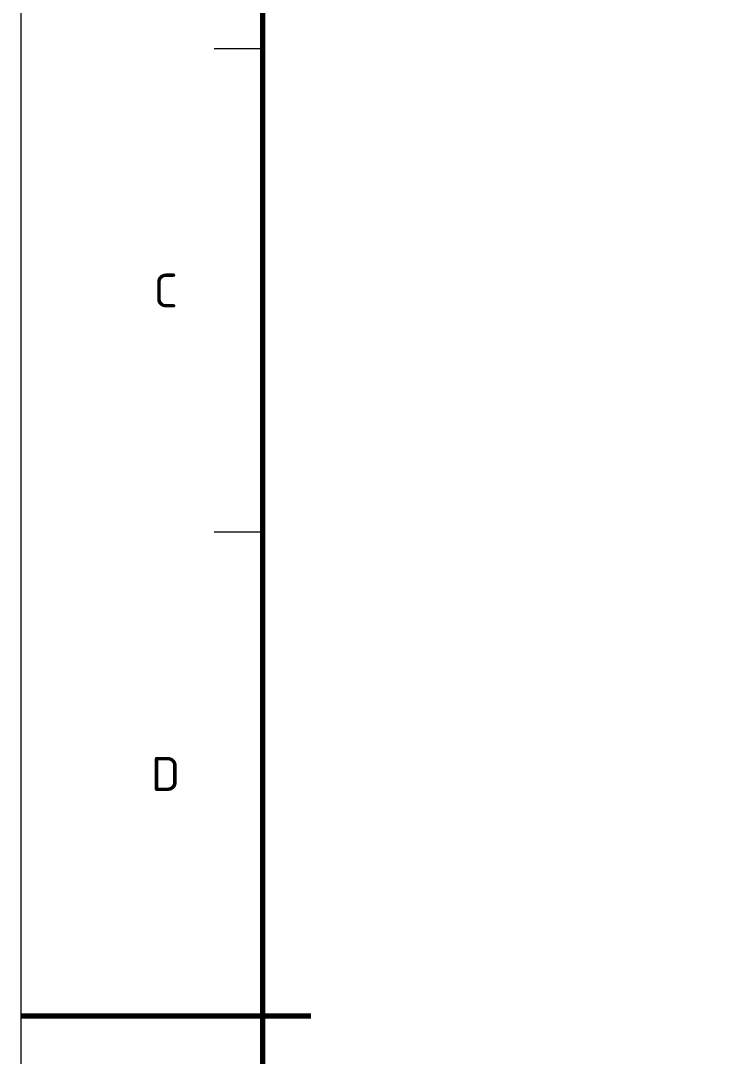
# Model space of a CAD drawing. Header units: millimetres. Extents: x 0 to 2208, y 0 to 420.
# Drawn here: x 480 to 553.3, y 205.8 to 312.9 of the extents above; entities that cross this region are included whole.
import ezdxf
from ezdxf.enums import TextEntityAlignment as Align

# ---------------------------------------------------------------- set-up
doc = ezdxf.new("R2010")
doc.units = ezdxf.units.MM
for name, color, linetype, lineweight in [('06-TEXTO', 7, 'CONTINUOUS', 25), ('07-RECUADRO', 7, 'CONTINUOUS', 70), ('08-FINA', 5, 'CONTINUOUS', 18)]:
    doc.layers.add(name, color=color, linetype=linetype, lineweight=lineweight)
doc.styles.add('ISO3098', font='isocpeur.ttf')

msp = doc.modelspace()

# ---------------------------------------------------------------- linework, layer by layer
at = {"layer": '07-RECUADRO'}
msp.add_line((480, 210), (510, 210), dxfattribs=at)
msp.add_lwpolyline([(505, 10), (1064, 10), (1064, 410), (505, 410)], close=True, dxfattribs=at)
at = {"layer": '08-FINA'}
for p, q in [((505, 310), (500, 310)), ((505, 260), (500, 260))]:
    msp.add_line(p, q, dxfattribs=at)
msp.add_lwpolyline([(480, 0), (1074, 0), (1074, 420), (480, 420)], close=True, dxfattribs=at)

# ---------------------------------------------------------------- texts
at = {"layer": '06-TEXTO', "style": 'ISO3098'}
for s, p in [('C', (495, 285)), ('D', (495, 235))]:
    msp.add_text(s, height=3.5, dxfattribs=at).set_placement(p, align=Align.MIDDLE_CENTER)

doc.saveas('drawing.dxf')
